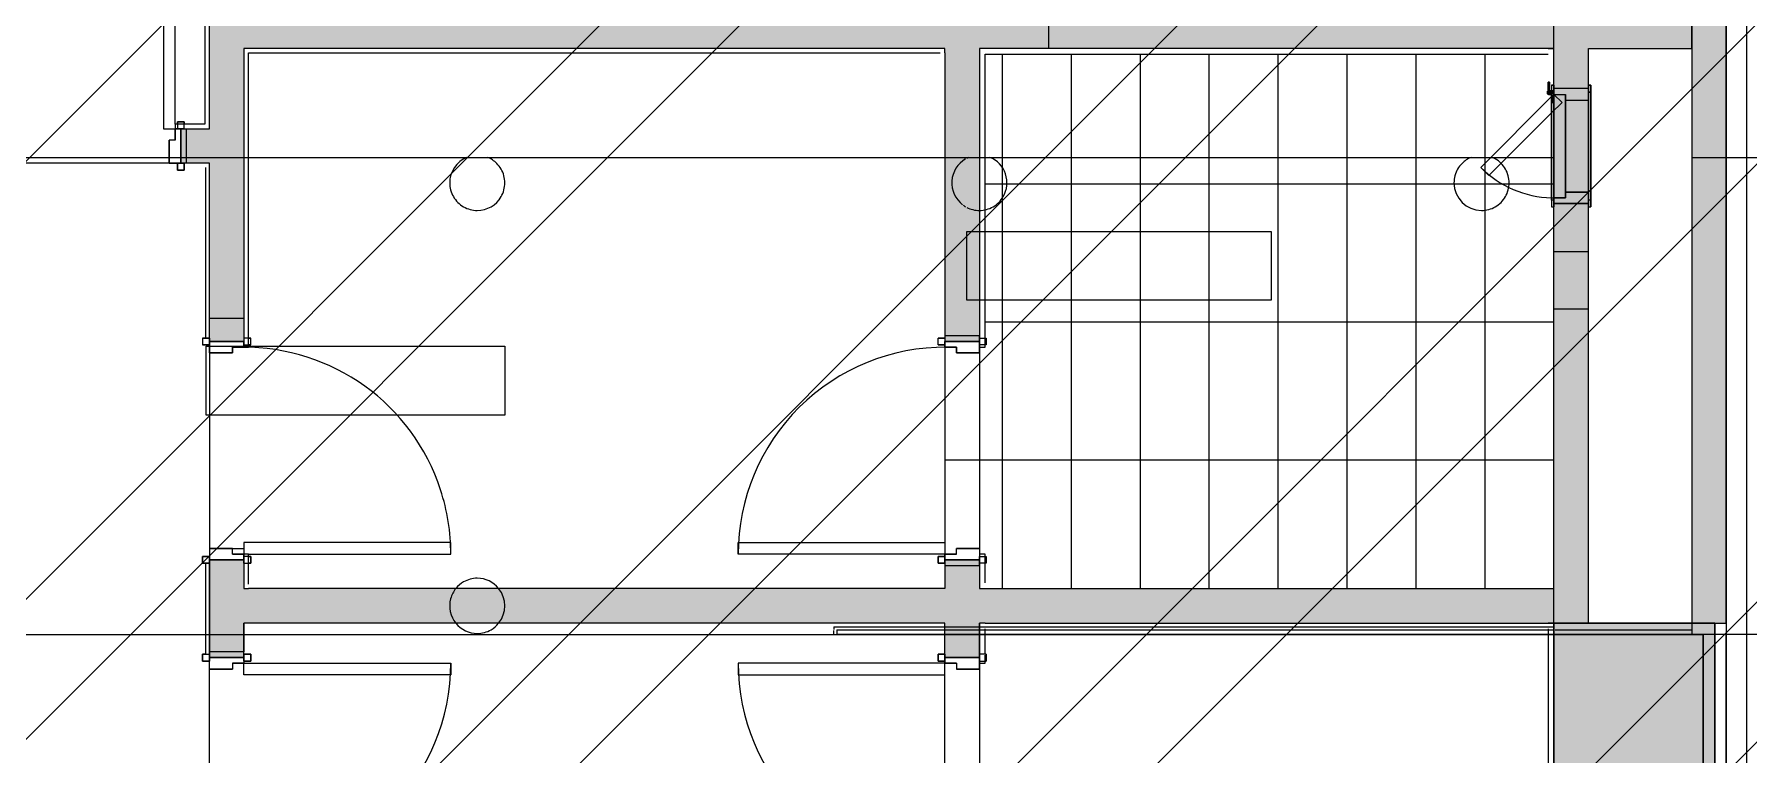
# Model space of a CAD drawing. Header units: millimetres. Extents: x -57519 to 497916, y -349472 to 446842.
# Drawn here: x 294190 to 301650, y 39685 to 42819 of the extents above; entities that cross this region are included whole.
import ezdxf

# ---------------------------------------------------------------- set-up
doc = ezdxf.new("R2010")
doc.units = ezdxf.units.MM
for name, color, linetype, lineweight in [('A-CLNG', 13, 'Continuous', 5), ('A-DETL-GENF', 92, 'Continuous', 5), ('A-DOOR', 31, 'Continuous', 5), ('A-DOOR-FRAM', 31, 'Continuous', 5), ('A-FLOR', 192, 'Continuous', 5), ('A-FLOR-PATT', 8, 'Continuous', 5), ('A-WALL', 113, 'Continuous', 20), ('A-WALL-PATT', 111, 'Continuous', 20), ('E-LITE-EQPM', 33, 'Continuous', 5), ('S-COLS', 52, 'Continuous', 20), ('S-STRS', 31, 'Continuous', 5)]:
    doc.layers.add(name, color=color, linetype=linetype, lineweight=lineweight)
pattern_1 = [(180, (300802.73, 43967.5), (-7e-14, -600), []), (270, (300802.73, 43967.5), (300, 2e-14), [])]

# ---------------------------------------------------------------- blocks, each defined once
blk = doc.blocks.new('Precast Stair - Landing_Internal_-6008558-SITE COVERAGE')
at = {"layer": 'S-STRS'}
for p, q in [((52039.3, 39798.3), (52039.3, 40057.5)), ((52039.3, 40057.5), (52039.3, 39798.3)), ((52039.3, 39707.5), (52039.3, 39798.3)), ((52039.3, 39798.3), (52039.3, 39707.5)), ((52039.3, 39607.5), (52039.3, 39707.5)), ((52039.3, 39707.5), (52039.3, 39607.5)), ((52039.3, 39557.5), (52039.3, 39587.5)), ((52039.3, 39587.5), (52039.3, 39557.5)), ((50839.3, 38507.5), (50939.3, 38507.5)), ((50939.3, 38507.5), (50839.3, 38507.5)), ((50839.3, 38492.5), (50839.3, 38503.1)), ((50839.3, 38503.1), (50839.3, 38492.5)), ((50987, 38511.9), (50974.3, 38511.9)), ((50974.3, 38507.5), (50985, 38507.5)), ((51935, 38511.9), (51022.9, 38511.9)), ((51023.6, 38507.5), (51935, 38507.5)), ((51984.3, 38511.9), (51973.6, 38511.9)), ((51973.6, 38507.5), (51984.3, 38507.5)), ((50755, 38492.5), (49774.3, 38492.5)), ((49774.3, 38488.1), (50755, 38488.1)), ((50804.3, 38492.5), (50793.6, 38492.5)), ((50793.6, 38488.1), (50804.3, 38488.1))]:
    blk.add_line(p, q, dxfattribs=at)
blk = doc.blocks.new('Precast Stair - ___-6008557-SITE COVERAGE')
at = {"layer": 'S-STRS'}
for p, q in [((52039.3, 39798.3), (52039.3, 40057.5)), ((52039.3, 39798.3), (52039.3, 40057.5)), ((52039.3, 39707.5), (52039.3, 39798.3)), ((52039.3, 39707.5), (52039.3, 39798.3)), ((52039.3, 39607.5), (52039.3, 39707.5)), ((52039.3, 39607.5), (52039.3, 39707.5)), ((52039.3, 39557.5), (52039.3, 39587.5)), ((52039.3, 39557.5), (52039.3, 39587.5)), ((50839.3, 38507.5), (50939.3, 38507.5)), ((50839.3, 38507.5), (50939.3, 38507.5)), ((50839.3, 38492.5), (50839.3, 38503.1)), ((50839.3, 38503.1), (50839.3, 38492.5)), ((50939.3, 38526.9), (50950, 38526.9)), ((50939.3, 38526.9), (50950, 38526.9)), ((50939.3, 38511.9), (50939.3, 38522.5)), ((50939.3, 38511.9), (50939.3, 38522.5)), ((50953, 38526.9), (50959.3, 38526.9)), ((50953, 38526.9), (50959.3, 38526.9)), ((50974.3, 38526.9), (50987, 38526.9)), ((50974.3, 38526.9), (50987, 38526.9)), ((50987, 38511.9), (50974.3, 38511.9)), ((51935, 38511.9), (51022.9, 38511.9)), ((51023.2, 38526.9), (51935, 38526.9)), ((51023.2, 38526.9), (51935, 38526.9)), ((51973.6, 38526.9), (51984.3, 38526.9)), ((51973.6, 38526.9), (51984.3, 38526.9)), ((51984.3, 38511.9), (51973.6, 38511.9)), ((49774.3, 38488.1), (50755, 38488.1)), ((49774.3, 38488.1), (50755, 38488.1)), ((50793.6, 38488.1), (50804.3, 38488.1)), ((50793.6, 38488.1), (50804.3, 38488.1))]:
    blk.add_line(p, q, dxfattribs=at)
blk.add_blockref('Precast Stair - Landing_Internal_-6008558-SITE COVERAGE', (0, 0))
blk = doc.blocks.new('Monolithic Landing - Landing_Internal_-6008558-SITE COVERAGE')
at = {"layer": 'S-STRS'}
for p, q in [((52039.3, 39798.3), (52039.3, 40057.5)), ((52039.3, 40057.5), (52039.3, 39798.3)), ((52039.3, 39707.5), (52039.3, 39798.3)), ((52039.3, 39798.3), (52039.3, 39707.5)), ((52039.3, 39607.5), (52039.3, 39707.5)), ((52039.3, 39707.5), (52039.3, 39607.5)), ((52039.3, 39557.5), (52039.3, 39587.5)), ((52039.3, 39587.5), (52039.3, 39557.5)), ((50839.3, 38507.5), (50939.3, 38507.5)), ((50939.3, 38507.5), (50839.3, 38507.5)), ((50839.3, 38492.5), (50839.3, 38503.1)), ((50839.3, 38503.1), (50839.3, 38492.5)), ((50987, 38511.9), (50974.3, 38511.9)), ((50974.3, 38507.5), (50985, 38507.5)), ((51935, 38511.9), (51022.9, 38511.9)), ((51023.6, 38507.5), (51935, 38507.5)), ((51984.3, 38511.9), (51973.6, 38511.9)), ((51973.6, 38507.5), (51984.3, 38507.5)), ((50755, 38492.5), (49774.3, 38492.5)), ((49774.3, 38488.1), (50755, 38488.1)), ((50804.3, 38492.5), (50793.6, 38492.5)), ((50793.6, 38488.1), (50804.3, 38488.1))]:
    blk.add_line(p, q, dxfattribs=at)
blk = doc.blocks.new('DLN_Face Base lighting-01 - 240mm _R_-V163-SITE COVERAGE')
at = {"layer": 'E-LITE-EQPM'}
for start, end in [(90, 180), (75.0055, 90), (60, 75), (45, 60), (22.39625, 45), (180, 195), (195, 210), (210, 225), (300, 330), (330, 337.60375), (225, 255), (255, 270), (270, 300)]:
    blk.add_arc((0, 0), 120, start, end, dxfattribs=at)
blk = doc.blocks.new('DLN_Face Base lighting-01 - 240mm _R_-V164-SITE COVERAGE')
at = {"layer": 'E-LITE-EQPM'}
for start, end in [(30, 142.45356), (152.59142, 180), (144.06201, 150), (22.39625, 27.40858), (180, 210), (210, 225), (240, 337.60375), (225, 240)]:
    blk.add_arc((0, 0), 120, start, end, dxfattribs=at)
blk = doc.blocks.new('DLN_Face Base lighting-01 - 240mm _R_-V165-SITE COVERAGE')
at = {"layer": 'E-LITE-EQPM'}
for start, end in [(135, 150), (120, 135), (105, 120), (90, 105), (22.39625, 90), (165, 180), (150, 165), (180, 240), (315, 337.60375), (240, 255), (255, 285), (285, 315)]:
    blk.add_arc((0, 0), 120, start, end, dxfattribs=at)
blk = doc.blocks.new('DLN_Face Base lighting-01 - 240mm _R_-V175-SITE COVERAGE')
at = {"layer": 'E-LITE-EQPM'}
for start, end in [(129.05331, 180), (75.13234, 129.05331), (50.94671, 75), (30, 50.94671), (15, 30), (360, 15), (180, 195), (195, 210), (210, 230.94669), (309.05329, 360), (230.94669, 309.05329)]:
    blk.add_arc((0, 0), 120, start, end, dxfattribs=at)
blk = doc.blocks.new('DLN-Single Door__X01_ - _M02_ 900 x 2450 _WH_-16935526-SITE COVERAGE')
at = {"layer": 'A-DOOR'}
for p, q in [((-460, 105), (-490, 105)), ((-490, 105), (-490, 75)), ((-490, 93), (-490, 105)), ((-490, 105), (-460, 105)), ((-490, 75), (-460, 75)), ((-475, 75), (-490, 75)), ((-460, 75), (-475, 75)), ((-460, 75), (-460, 105)), ((-460, 105), (-460, 75)), ((490, 105), (460, 105)), ((460, 105), (460, 75)), ((490, 105), (460, 105)), ((460, 75), (460, 105)), ((460, 75), (490, 75)), ((460, 75), (475, 75)), ((475, 75), (490, 75)), ((490, 75), (490, 105)), ((490, 105), (490, 93)), ((-460, -75), (-490, -75)), ((-490, -75), (-490, -105)), ((-490, -75), (-475, -75)), ((-490, -105), (-490, -95)), ((-490, -105), (-460, -105)), ((-460, -105), (-490, -105)), ((-475, -75), (-460, -75)), ((-460, -105), (-460, -75)), ((-460, -95), (-460, -105)), ((-400, -75), (-450, -75)), ((-450, -95), (-450, -975)), ((-400, -975), (-400, -75)), ((490, -75), (460, -75)), ((460, -75), (460, -105)), ((475, -75), (460, -75)), ((460, -105), (460, -95)), ((460, -105), (490, -105)), ((460, -105), (490, -105)), ((490, -75), (475, -75)), ((490, -105), (490, -75)), ((490, -95), (490, -105)), ((-450, -975), (-400, -975))]:
    blk.add_line(p, q, dxfattribs=at)
for start, end in [(288.1, 0.5), (270, 288.1)]:
    blk.add_arc((-450, -75), 900, start, end, dxfattribs=at)
at = {"layer": 'A-DOOR-FRAM'}
for p, q in [((-425, 75), (-475, 75)), ((-475, 75), (-475, -75)), ((-475, -75), (-475, 75)), ((-460, 75), (-475, 75)), ((-425, 75), (-460, 75)), ((-425, -25), (-425, 75)), ((-425, 75), (-425, -25)), ((425, 75), (425, -25)), ((475, 75), (425, 75)), ((425, -25), (425, 75)), ((425, 75), (460, 75)), ((460, 75), (475, 75)), ((475, -75), (475, 75)), ((475, 75), (475, -75)), ((-450, -75), (-450, -25)), ((-450, -25), (-425, -25)), ((-450, -25), (-425, -25)), ((-450, -25), (-450, -75)), ((425, -25), (450, -25)), ((450, -25), (425, -25)), ((450, -25), (450, -75)), ((450, -75), (450, -25)), ((-475, -75), (-450, -75)), ((-475, -75), (-460, -75)), ((-460, -75), (-450, -75)), ((450, -75), (475, -75)), ((460, -75), (450, -75)), ((475, -75), (460, -75))]:
    blk.add_line(p, q, dxfattribs=at)
blk = doc.blocks.new('DLN-Single Door__X01_ - _M01a_ 900 x 2450 _WH_-16935528-SITE COVERAGE')
at = {"layer": 'A-DOOR'}
for p, q in [((-450, 975), (-400, 975)), ((-450, 75), (-450, 975)), ((-400, 975), (-400, 75)), ((-490, 105), (-460, 105)), ((-490, 75), (-490, 105)), ((-490, 105), (-490, 75)), ((-460, 105), (-490, 105)), ((-460, 75), (-490, 75)), ((-490, 75), (-475, 75)), ((-475, 75), (-460, 75)), ((-460, 105), (-460, 75)), ((-460, 75), (-460, 105)), ((-400, 75), (-450, 75)), ((460, 75), (460, 105)), ((460, 105), (490, 105)), ((460, 105), (460, 75)), ((460, 105), (490, 105)), ((490, 75), (460, 75)), ((475, 75), (460, 75)), ((490, 75), (475, 75)), ((490, 105), (490, 75)), ((490, 75), (490, 105)), ((-490, -75), (-460, -75)), ((-490, -105), (-490, -75)), ((-475, -75), (-490, -75)), ((-460, -105), (-490, -105)), ((-490, -105), (-460, -105)), ((-460, -75), (-475, -75)), ((-460, -75), (-460, -105)), ((460, -105), (460, -75)), ((460, -75), (490, -75)), ((460, -75), (475, -75)), ((490, -105), (460, -105)), ((490, -105), (460, -105)), ((475, -75), (490, -75)), ((490, -75), (490, -105))]:
    blk.add_line(p, q, dxfattribs=at)
blk.add_arc((-450, 75), 900, 359.5, 90, dxfattribs=at)
at = {"layer": 'A-DOOR-FRAM'}
for p, q in [((-475, 75), (-450, 75)), ((-475, -75), (-475, 75)), ((-475, 75), (-475, -75)), ((-475, 75), (-460, 75)), ((-460, 75), (-450, 75)), ((-450, 75), (-450, 25)), ((-450, 25), (-450, 75)), ((450, 75), (475, 75)), ((450, 25), (450, 75)), ((450, 75), (450, 25)), ((460, 75), (450, 75)), ((475, 75), (460, 75)), ((475, 75), (475, -75)), ((475, -75), (475, 75)), ((-450, 25), (-425, 25)), ((-450, 25), (-425, 25)), ((-425, 25), (-425, -75)), ((-425, -75), (-425, 25)), ((425, 25), (450, 25)), ((425, -75), (425, 25)), ((450, 25), (425, 25)), ((425, 25), (425, -75)), ((-425, -75), (-475, -75)), ((-460, -75), (-475, -75)), ((-450, -75), (-460, -75)), ((-425, -75), (-450, -75)), ((475, -75), (425, -75)), ((425, -75), (450, -75)), ((450, -75), (460, -75)), ((460, -75), (475, -75))]:
    blk.add_line(p, q, dxfattribs=at)
blk = doc.blocks.new('DLN-Single Door__X01_ - _M02_ 900 x 2450 _WH_-V511-SITE COVERAGE')
at = {"layer": 'A-DOOR'}
for p, q in [((-460, 105), (-490, 105)), ((-490, 105), (-490, 75)), ((-490, 75), (-490, 105)), ((-490, 105), (-460, 105)), ((-490, 75), (-460, 75)), ((-475, 75), (-490, 75)), ((-460, 75), (-475, 75)), ((-460, 75), (-460, 105)), ((-460, 105), (-460, 75)), ((490, 105), (460, 105)), ((460, 105), (460, 75)), ((490, 105), (460, 105)), ((460, 75), (460, 105)), ((460, 75), (490, 75)), ((460, 75), (475, 75)), ((475, 75), (490, 75)), ((490, 75), (490, 105)), ((490, 105), (490, 75)), ((-460, -75), (-490, -75)), ((-490, -75), (-490, -105)), ((-490, -75), (-475, -75)), ((-490, -105), (-490, -95)), ((-490, -105), (-460, -105)), ((-460, -105), (-490, -105)), ((-475, -75), (-460, -75)), ((-460, -105), (-460, -75)), ((-460, -95), (-460, -105)), ((-400, -75), (-450, -75)), ((-450, -95), (-450, -975)), ((-400, -975), (-400, -75)), ((490, -75), (460, -75)), ((460, -75), (460, -105)), ((475, -75), (460, -75)), ((460, -105), (460, -94.8)), ((460, -105), (490, -105)), ((460, -105), (490, -105)), ((490, -75), (475, -75)), ((490, -105), (490, -75)), ((490, -94.3), (490, -105)), ((-450, -975), (-400, -975))]:
    blk.add_line(p, q, dxfattribs=at)
blk.add_arc((-450, -75), 900, 270, 0.5, dxfattribs=at)
at = {"layer": 'A-DOOR-FRAM'}
for p, q in [((-425, 75), (-475, 75)), ((-475, 75), (-475, -75)), ((-475, -75), (-475, 75)), ((-460, 75), (-475, 75)), ((-425, 75), (-460, 75)), ((-425, -25), (-425, 75)), ((-425, 75), (-425, -25)), ((425, 75), (425, -25)), ((475, 75), (425, 75)), ((425, -25), (425, 75)), ((425, 75), (460, 75)), ((460, 75), (475, 75)), ((475, -75), (475, 75)), ((475, 75), (475, -75)), ((-450, -75), (-450, -25)), ((-450, -25), (-425, -25)), ((-450, -25), (-425, -25)), ((-450, -25), (-450, -75)), ((425, -25), (450, -25)), ((450, -25), (425, -25)), ((450, -25), (450, -75)), ((450, -75), (450, -25)), ((-475, -75), (-450, -75)), ((-475, -75), (-460, -75)), ((-460, -75), (-450, -75)), ((450, -75), (475, -75)), ((460, -75), (450, -75)), ((475, -75), (460, -75))]:
    blk.add_line(p, q, dxfattribs=at)
blk = doc.blocks.new('DLN-Single Door__X01_ - _M02a_ 900 x 2450 _WH_-V526-SITE COVERAGE')
at = {"layer": 'A-DOOR'}
for p, q in [((-450, 975), (-400, 975)), ((-450, 75), (-450, 975)), ((-400, 975), (-400, 75)), ((-490, 105), (-460, 105)), ((-490, 75), (-490, 105)), ((-490, 105), (-490, 75)), ((-460, 105), (-490, 105)), ((-460, 75), (-490, 75)), ((-490, 75), (-475, 75)), ((-475, 75), (-460.2, 75)), ((-460.2, 75), (-460, 75)), ((-460, 105), (-460, 75)), ((-460, 75), (-460, 105)), ((-400, 75), (-450, 75)), ((460, 75), (460, 105)), ((460, 105), (490, 105)), ((460, 105), (460, 75)), ((460, 105), (490, 105)), ((490, 75), (460, 75)), ((475, 75), (460, 75)), ((490, 75), (475, 75)), ((490, 105), (490, 75)), ((490, 75), (490, 105)), ((-490, -75), (-460, -75)), ((-490, -105), (-490, -75)), ((-475, -75), (-490, -75)), ((-490, -93), (-490, -105)), ((-460, -105), (-490, -105)), ((-490, -105), (-460, -105)), ((-460.2, -75), (-475, -75)), ((-460, -75), (-460.2, -75)), ((-460, -75), (-460, -105)), ((-460, -105), (-460, -75)), ((460, -105), (460, -75)), ((460, -75), (490, -75)), ((460, -75), (460, -105)), ((460, -75), (475, -75)), ((490, -105), (460, -105)), ((490, -105), (460, -105)), ((475, -75), (490, -75)), ((490, -75), (490, -105)), ((490, -105), (490, -93))]:
    blk.add_line(p, q, dxfattribs=at)
blk.add_arc((-450, 75), 900, 359.5, 90, dxfattribs=at)
at = {"layer": 'A-DOOR-FRAM'}
for p, q in [((-475, 75), (-450, 75)), ((-475, -75), (-475, 75)), ((-475, 75), (-475, -75)), ((-475, 75), (-460.2, 75)), ((-460, 75), (-450, 75)), ((-450, 75), (-450, 25)), ((-450, 25), (-450, 75)), ((450, 75), (475, 75)), ((450, 25), (450, 75)), ((450, 75), (450, 25)), ((460, 75), (450, 75)), ((475, 75), (460, 75)), ((475, 75), (475, -75)), ((475, -75), (475, 75)), ((-450, 25), (-425, 25)), ((-450, 25), (-425, 25)), ((-425, 25), (-425, -75)), ((-425, -75), (-425, 25)), ((425, 25), (450, 25)), ((425, -75), (425, 25)), ((450, 25), (425, 25)), ((425, 25), (425, -75)), ((-425, -75), (-475, -75)), ((-460.2, -75), (-475, -75)), ((-425, -75), (-460, -75)), ((475, -75), (425, -75)), ((425, -75), (460, -75)), ((460, -75), (475, -75))]:
    blk.add_line(p, q, dxfattribs=at)
blk = doc.blocks.new('DLN-Single Door__X01_ - _M01_ 900 x 2450 _WH_-V527-SITE COVERAGE')
at = {"layer": 'A-DOOR'}
for p, q in [((-460, 105), (-490, 105)), ((-490, 105), (-490, 75)), ((-490, 105), (-460, 105)), ((-490, 75), (-460, 75)), ((-475, 75), (-490, 75)), ((-460.2, 75), (-475, 75)), ((-460, 75), (-460, 105)), ((490, 105), (460, 105)), ((460, 105), (460, 75)), ((490, 105), (460, 105)), ((460, 75), (490, 75)), ((460, 75), (475, 75)), ((475, 75), (490, 75)), ((490, 75), (490, 105)), ((-460, -75), (-490, -75)), ((-490, -75), (-490, -105)), ((-490, -105), (-490, -75)), ((-490, -75), (-475, -75)), ((-490, -105), (-460, -105)), ((-460, -105), (-490, -105)), ((-475, -75), (-460.2, -75)), ((-460.2, -75), (-460, -75)), ((-460, -105), (-460, -75)), ((-460, -75), (-460, -105)), ((-400, -75), (-450, -75)), ((-450, -75), (-450, -975)), ((-400, -975), (-400, -75)), ((490, -75), (460, -75)), ((460, -75), (460, -105)), ((475, -75), (460, -75)), ((460, -105), (460, -75)), ((460, -105), (490, -105)), ((460, -105), (490, -105)), ((490, -75), (475, -75)), ((490, -105), (490, -75)), ((490, -75), (490, -105)), ((-450, -975), (-400, -975))]:
    blk.add_line(p, q, dxfattribs=at)
blk.add_arc((-450, -75), 900, 270, 0.5, dxfattribs=at)
at = {"layer": 'A-DOOR-FRAM'}
for p, q in [((-425, 75), (-475, 75)), ((-475, 75), (-475, -75)), ((-475, -75), (-475, 75)), ((-460.2, 75), (-475, 75)), ((-450, 75), (-460, 75)), ((-425, 75), (-450, 75)), ((-425, -25), (-425, 75)), ((-425, 75), (-425, -25)), ((425, 75), (425, -25)), ((475, 75), (425, 75)), ((425, -25), (425, 75)), ((425, 75), (450, 75)), ((450, 75), (460, 75)), ((460, 75), (475, 75)), ((475, -75), (475, 75)), ((475, 75), (475, -75)), ((-450, -75), (-450, -25)), ((-450, -25), (-425, -25)), ((-450, -25), (-425, -25)), ((-450, -25), (-450, -75)), ((425, -25), (450, -25)), ((450, -25), (425, -25)), ((450, -25), (450, -75)), ((450, -75), (450, -25)), ((-475, -75), (-450, -75)), ((-475, -75), (-460.2, -75)), ((-460, -75), (-450, -75)), ((450, -75), (475, -75)), ((460, -75), (450, -75)), ((475, -75), (460, -75))]:
    blk.add_line(p, q, dxfattribs=at)
blk = doc.blocks.new('DLN-Access Panel__AP01_ - _AP04_ 450 x 650 _WH_-V530-SITE COVERAGE')
at = {"layer": 'A-DOOR'}
for p, q in [((-265, 75), (-265, 85)), ((-265, 85), (-265, 75)), ((265, 85), (-265, 85)), ((-265, 85), (-235, 85)), ((-265, 75), (265, 75)), ((-265, 75), (-250, 75)), ((-250, 75), (-235, 75)), ((-235, 85), (-235, 75)), ((-235, 85), (235, 85)), ((235, 85), (-235, 85)), ((-235, 75), (-235, 85)), ((-235, 85), (235, 85)), ((235, 75), (-235, 75)), ((-235, 75), (-200, 75)), ((-235, 75), (-200, 75)), ((-200, 75), (200, 75)), ((-200, 75), (200, 75)), ((200, 75), (235, 75)), ((200, 75), (235, 75)), ((235, 85), (235, 75)), ((235, 85), (235, 75)), ((235, 85), (265, 85)), ((235, 75), (250, 75)), ((250, 75), (265, 75)), ((265, 75), (265, 85)), ((265, 75), (265, 85)), ((-189.6, -39.6), (-225, -75)), ((-144.3, -85), (-189.6, -39.6)), ((-240, -95), (-277.5, -95)), ((-277.5, -95), (-277.5, -100)), ((-277.5, -100), (-277.5, -95)), ((-277.5, -95), (-240, -95)), ((-240, -95), (-277.5, -95)), ((-277.5, -95), (-277.5, -100)), ((-277.5, -100), (-277.5, -95)), ((-277.5, -95), (-240, -95)), ((-277.5, -100), (-239.6, -100)), ((-239.6, -100), (-277.5, -100)), ((-277.5, -100), (-239.6, -100)), ((-239.6, -100), (-277.5, -100)), ((-265, -85), (-265, -75)), ((-265, -75), (-265, -85)), ((265, -75), (-265, -75)), ((-265, -75), (-250, -75)), ((-265, -85), (265, -85)), ((-265, -85), (-240, -85)), ((-250, -75), (-240, -75)), ((-240, -75), (-240, -85)), ((-225, -75), (-240, -75)), ((-240, -75), (-225, -75)), ((-240, -85), (-240, -75)), ((-187.5, -75), (-240, -75)), ((-240, -75), (-240, -85)), ((-240, -85), (-240, -75)), ((-240, -75), (-187.5, -75)), ((-240, -75), (-240, -85)), ((-225, -75), (-240, -75)), ((-240, -75), (-225, -75)), ((-240, -85), (-240, -75)), ((-225, -75), (-240, -75)), ((-240, -75), (-240, -85)), ((-240, -85), (-240, -75)), ((-240, -75), (-225, -75)), ((-240, -85), (-240, -95)), ((-240, -95), (-240, -85)), ((-240, -85), (-240, -97.5)), ((-240, -97.5), (-240, -85)), ((-240, -85), (-240, -95)), ((-240, -95), (-240, -85)), ((-240, -85), (-240, -95)), ((-240, -95), (-240, -85)), ((-235, -75), (-235, -85)), ((-235, -75), (235, -75)), ((-225, -75), (-235, -75)), ((-235, -75), (-225, -75)), ((-235, -85), (-235, -76.7)), ((235, -85), (-235, -85)), ((-230.5, -75), (-234.5, -75)), ((-234.5, -75), (-230.5, -75)), ((-230.5, -75), (-234.5, -75)), ((-234.5, -75), (-230.5, -75)), ((-234.5, -76.8), (-234.5, -85)), ((-234.5, -85), (-234.5, -76.8)), ((-234.5, -76.8), (-234.5, -85)), ((-234.5, -85), (-234.5, -76.8)), ((-234.5, -85), (-234.5, -97.5)), ((-234.5, -97.5), (-234.5, -85)), ((-230.5, -85), (-230.5, -78.2)), ((-230.5, -78.2), (-230.5, -85)), ((-230.5, -97.5), (-230.5, -86.4)), ((-230.5, -86.4), (-230.5, -97.5)), ((-230.5, -96.6), (-230.5, -86.4)), ((-230.5, -86.4), (-230.5, -96.6)), ((-187.5, -75), (-225, -75)), ((-225, -75), (-187.5, -75)), ((-187.5, -75), (-225, -75)), ((-225, -75), (-187.5, -75)), ((-225, -80), (-187.5, -80)), ((-187.5, -80), (-225, -80)), ((-225, -80), (-187.5, -80)), ((-187.5, -80), (-225, -80)), ((-225, -97.5), (-225, -85)), ((-225, -85), (-225, -97.5)), ((-225, -97.5), (-225, -85)), ((-225, -85), (-225, -97.5)), ((-225, -97.5), (-225, -85)), ((-225, -85), (-225, -97.5)), ((-225, -97.5), (-225, -85)), ((-225, -85), (-225, -97.5)), ((-225, -85), (235, -85)), ((-225, -85), (235, -85)), ((-215, -85), (93.2, -393.2)), ((-187.5, -80), (-187.5, -75)), ((-187.5, -75), (-187.5, -80)), ((-187.5, -80), (-187.5, -75)), ((-187.5, -75), (-187.5, -80)), ((225, -75), (-187.5, -75)), ((-187.5, -75), (225, -75)), ((128.6, -357.8), (-144.3, -85)), ((235, -75), (225, -75)), ((225, -75), (235, -75)), ((235, -75), (235, -85)), ((235, -75), (235, -85)), ((235, -75), (250, -75)), ((235, -85), (265, -85)), ((250, -75), (265, -75)), ((265, -85), (265, -75)), ((265, -85), (265, -75)), ((93.2, -393.2), (128.6, -357.8))]:
    blk.add_line(p, q, dxfattribs=at)
for centre, radius, start, end in [((-232.5, -97.5), 7.5, 180, 0), ((-232.5, -97.5), 7.5, 180, 240), ((-232.5, -97.5), 7.5, 180, 195), ((-232.5, -97.5), 7.5, 180, 195), ((-232.5, -97.5), 7.5, 195, 330), ((-232.5, -97.5), 7.5, 195, 270), ((-232.5, -97.5), 7.5, 199.47122, 360), ((-232.5, -97.5), 7.5, 199.47122, 0), ((-232.5, -97.5), 7.5, 199.47122, 360), ((-232.5, -97.5), 7.5, 199.47122, 316.21942), ((-232.5, -97.5), 7.5, 240, 315), ((-232.5, -97.5), 2, 180, 195), ((-232.5, -97.5), 2, 180, 0), ((-232.5, -97.5), 2, 180, 360), ((-232.5, -97.5), 2, 180, 225), ((-232.5, -97.5), 2, 195, 210), ((-232.5, -97.5), 2, 210, 285), ((-232.5, -97.5), 2, 225, 240), ((-232.5, -97.5), 2, 240, 270), ((-232.5, -97.5), 2, 270, 300), ((-232.5, -97.5), 7.5, 270, 285), ((-232.5, -97.5), 2, 285, 300), ((-232.5, -97.5), 2, 300, 0), ((-232.5, -97.5), 2, 300, 315), ((-232.5, -97.5), 2, 315, 360), ((-232.5, -97.5), 7.5, 285, 300), ((-232.5, -97.5), 7.5, 300, 315), ((-232.5, -97.5), 7.5, 315, 345), ((-232.5, -97.5), 7.5, 315, 330), ((-232.5, -97.5), 7.5, 316.21942, 0), ((-232.5, -97.5), 7.5, 330, 345), ((-232.5, -97.5), 7.5, 330, 345), ((-232.5, -97.5), 7.5, 345, 0), ((-232.5, -97.5), 7.5, 345, 0), ((-232.5, -97.5), 7.5, 345, 0), ((-225, -75), 450, 315, 358.68242), ((-225, -75), 450, 358.68242, 359.9875)]:
    blk.add_arc(centre, radius, start, end, dxfattribs=at)
at = {"layer": 'A-DOOR-FRAM'}
for p, q in [((250, 75), (-250, 75)), ((-250, 75), (-250, -75)), ((-250, 75), (-250, -75)), ((-235, 75), (-250, 75)), ((-200, 75), (-235, 75)), ((-200, -25), (-200, 75)), ((-200, -25), (-200, 75)), ((-200, 75), (200, 75)), ((200, 75), (-200, 75)), ((200, 75), (-200, 75)), ((200, -25), (200, 75)), ((200, 75), (200, -25)), ((235, 75), (200, 75)), ((250, 75), (235, 75)), ((250, 75), (250, -75)), ((250, -75), (250, 75)), ((-225, -75), (-225, -25)), ((-225, -75), (-225, -25)), ((-225, -25), (225, -25)), ((-200, -25), (-225, -25)), ((200, -25), (-200, -25)), ((-200, -25), (200, -25)), ((200, -25), (-200, -25)), ((225, -25), (200, -25)), ((225, -75), (225, -25)), ((225, -25), (225, -75)), ((-250, -75), (250, -75)), ((-240, -75), (-250, -75)), ((-225, -75), (-235, -75)), ((225, -75), (-225, -75)), ((-187.5, -75), (-225, -75)), ((-187.5, -75), (-225, -75)), ((225, -75), (-187.5, -75)), ((225, -75), (-187.5, -75)), ((235, -75), (225, -75)), ((250, -75), (235, -75))]:
    blk.add_line(p, q, dxfattribs=at)

msp = doc.modelspace()

# ---------------------------------------------------------------- hatches: boundary and pattern name
at = {"layer": 'A-DETL-GENF'}
h = msp.add_hatch(dxfattribs=at)
h.set_pattern_fill('FP_40', color=250, style=0, pattern_type=2)
h.set_pattern_definition([(45, (248763.4, 0), (-1257.236, 1257.236), []), (45, (248763.4, 1905), (-1257.236, 1257.236), [])])
h.paths.add_polyline_path([(325750.1, -8642.5), (328562.7, -8642.5), (328562.7, 4657.5), (341312.7, 4657.5), (341312.7, 30557.5), (342712.7, 30557.5), (342712.7, 48907.7), (339962.7, 48907.7), (339962.7, 52157.5), (338962.7, 52157.5), (338962.7, 53757.5), (297512.7, 53757.5), (297512.7, 52247.5), (286277.7, 52247.5), (286277.7, 34407.5), (285902.7, 34407.5), (285902.7, 7407.5), (286277.7, 7407.5), (286277.7, -2267.5), (315555.2, -2267.5), (315555.2, -8642.5), (321257.1, -8642.5)], flags=0)
at = {"layer": 'A-FLOR-PATT'}
h = msp.add_hatch(dxfattribs=at)
h.set_pattern_fill('FP_31', color=256, style=0, pattern_type=2)
h.set_pattern_definition(pattern_1)
h.paths.add_polyline_path([(300757.6, 40407.5), (300802.7, 40407.5), (300802.7, 42757.5), (300777.7, 42757.5), (300777.7, 42732.5), (298327.7, 42732.5), (298327.7, 41457.5), (298302.7, 41457.5), (298302.7, 41482.5), (298152.7, 41482.5), (298152.7, 40532.5), (298302.7, 40532.5), (298302.7, 40557.5), (298327.7, 40557.5), (298327.7, 40432.5), (298302.7, 40432.5), (298302.7, 40407.5), (300476.7, 40407.5)], flags=0)
h = msp.add_hatch(dxfattribs=at)
h.set_pattern_fill('FP_31', color=256, style=0, pattern_type=2)
h.set_pattern_definition(pattern_1)
h.paths.add_polyline_path([(298152.7, 40507.5), (298302.7, 40507.5), (298299, 40532.5), (298152.7, 40532.5), (298152.7, 40517.5)], flags=0)
h.paths.add_polyline_path([(298152.7, 41482.5), (298302.7, 41482.5), (298299.8, 41507.5), (298152.7, 41507.5), (298152.7, 41497.5)], flags=0)
at = {"layer": 'A-WALL-PATT', "lineweight": 5, "transparency": 33554560}
for points in [[(298602.7, 42757.5), (298602.7, 42907.5), (296777.7, 42904.8), (296772.7, 42907.5), (296762.7, 42906.4), (296762.7, 42892.5), (296752.7, 42897.5), (296752.7, 42907.5), (296652.7, 42907.5), (296652.7, 42892.5), (296642.7, 42892.5), (296642.7, 42907.5), (294952.7, 42907.5), (294952.7, 42757.5), (298302.7, 42757.5)], [(301392.7, 42757.5), (301402.7, 42757.5), (301402.7, 42892.5), (301392.7, 42892.5), (301392.7, 42907.5), (298602.7, 42907.5), (298602.7, 42757.5), (301038.4, 42757.5)], [(301402.7, 40257.5), (301552.7, 40257.5), (301552.7, 42907.5), (301402.7, 42907.5), (301402.7, 40681.5)], [(300802.7, 42107.5), (300852.7, 42107.5), (300852.7, 42132.5), (300952.7, 42132.5), (300952.7, 42532.5), (300852.7, 42532.5), (300852.7, 42557.5), (300802.7, 42553.2), (300802.7, 42153.6)]]:
    msp.add_hatch(color=253, dxfattribs=at).paths.add_polyline_path(points, flags=0)
h = msp.add_hatch(color=253, dxfattribs=at)
h.paths.add_polyline_path([(295102.7, 35362.5), (295102.7, 36082.5), (294952.7, 36082.5), (294952.7, 35362.5)], flags=0)
h.paths.add_polyline_path([(295102.7, 37632.5), (295102.7, 39157.5), (294952.7, 39157.5), (294952.7, 37632.5), (295052.7, 37632.5)], flags=0)
h.paths.add_polyline_path([(295052.7, 40107.5), (295102.7, 40107.5), (295102.7, 40532.5), (294952.7, 40532.5), (294952.7, 40107.5)], flags=0)
h.paths.add_polyline_path([(295102.7, 41482.5), (295102.7, 42757.5), (294952.7, 42757.5), (294952.7, 41482.5), (295052.7, 41482.5)], flags=0)
h = msp.add_hatch(color=253, dxfattribs=at)
h.paths.add_polyline_path([(298230.2, 37757.5), (298302.7, 37757.5), (298302.7, 39157.5), (298152.7, 39157.5), (298152.7, 37757.5)], flags=0)
h.paths.add_polyline_path([(298230.2, 40107.5), (298302.7, 40107.5), (298302.7, 40532.5), (298152.7, 40532.5), (298152.7, 40107.5), (298202.7, 40107.5)], flags=0)
h.paths.add_polyline_path([(298302.7, 41482.5), (298302.7, 42757.5), (298152.7, 42757.5), (298152.7, 41482.5), (298202.7, 41482.5)], flags=0)
h = msp.add_hatch(color=253, dxfattribs=at)
h.paths.add_polyline_path([(300802.7, 40257.5), (300952.7, 40257.5), (300952.7, 42082.5), (300802.7, 42082.5), (300802.7, 40387.1)], flags=0)
h.paths.add_polyline_path([(300952.7, 42582.5), (300952.7, 42757.5), (300802.7, 42757.5), (300802.7, 42582.5), (300941.6, 42582.5)], flags=0)
h = msp.add_hatch(color=253, dxfattribs=at)
h.paths.add_polyline_path([(300952.7, 42082.5), (300952.7, 42132.5), (300852.7, 42132.5), (300852.7, 42107.5), (300802.7, 42107.5), (300802.7, 42082.5), (300909.6, 42082.5)], flags=0)
h.paths.add_polyline_path([(300938.4, 42532.5), (300952.7, 42532.5), (300952.7, 42582.5), (300802.7, 42582.5), (300802.7, 42557.5), (300852.7, 42557.5), (300852.7, 42532.5)], flags=0)
h = msp.add_hatch(color=253, dxfattribs=at)
h.paths.add_polyline_path([(292613.9, 42257.5), (293877.7, 42257.5), (293877.7, 42407.5), (292352.7, 42407.5), (292352.7, 42257.5), (292367.7, 42257.5)], flags=0)
h.paths.add_polyline_path([(290367.4, 42257.5), (291402.7, 42257.5), (291402.7, 42407.5), (290202.7, 42407.5), (290202.7, 42257.5)], flags=0)
h.paths.add_polyline_path([(294842.7, 42257.5), (294952.7, 42257.5), (294952.7, 42407.5), (294827.7, 42407.5), (294827.7, 42257.5)], flags=0)
h = msp.add_hatch(color=253, dxfattribs=at)
h.paths.add_polyline_path([(295102.7, 40257.5), (298152.7, 40257.5), (298152.7, 40407.5), (295102.7, 40407.5)], flags=0)
h.paths.add_polyline_path([(300757.6, 40257.5), (300802.7, 40257.5), (300802.7, 40407.5), (298302.7, 40407.5), (298302.7, 40257.5), (300476.7, 40257.5)], flags=0)
at = {"layer": 'S-COLS', "transparency": 33554432}
msp.add_hatch(color=9, dxfattribs=at).paths.add_polyline_path([(301502.7, 39557.5), (301502.7, 40257.5), (300802.7, 40257.5), (300802.7, 39557.5), (301038.4, 39557.5)], flags=0)

# ---------------------------------------------------------------- linework, layer by layer
at = {"layer": 'A-CLNG'}
for p, q in [((298247.7, 41661.6), (298247.7, 41961.6)), ((298247.7, 41961.6), (299572.7, 41961.6)), ((299572.7, 41961.6), (299572.7, 41661.6)), ((299572.7, 41661.6), (298247.7, 41661.6)), ((294937.7, 41161.6), (294937.7, 41461.6)), ((294937.7, 41461.6), (296237.7, 41461.6)), ((296237.7, 41461.6), (296237.7, 41161.6)), ((296237.7, 41161.6), (294937.7, 41161.6))]:
    msp.add_line(p, q, dxfattribs=at)
at = {"layer": 'A-FLOR'}
for p, q in [((294952.7, 42448), (294952.7, 46232.5)), ((300802.7, 39607.5), (300802.7, 44957.5)), ((301402.7, 43622.5), (301402.7, 42448)), ((301402.7, 42757.5), (301402.7, 42882.5)), ((300802.7, 42757.5), (298302.7, 42757.5)), ((298302.7, 42757.5), (298302.7, 41507.5)), ((300802.7, 42572.5), (300802.7, 42757.5)), ((298152.7, 42737.5), (298152.7, 40507.5)), ((300802.7, 40407.5), (300802.7, 42567.5)), ((294852.7, 42257.5), (294852.7, 42407.5)), ((294952.7, 42407.5), (294952.7, 42427.5)), ((290202.7, 42282.5), (300802.7, 42282.5)), ((294934.7, 42257.5), (290202.7, 42257.5)), ((301402.7, 42282.5), (311902.7, 42282.5)), ((301402.7, 42282.5), (301402.7, 40207.5)), ((301552.7, 42282.5), (301552.7, 40207.5)), ((295102.7, 41582.5), (294952.7, 41582.5)), ((294952.7, 41497.5), (294952.7, 40092.7)), ((298299.8, 41507.5), (298152.7, 41507.5)), ((298302.7, 41457.5), (298302.7, 40407.5)), ((294952.7, 40582.5), (295102.7, 40582.5)), ((295102.7, 40582.5), (295102.7, 40557.5)), ((298152.7, 40507.5), (298302.7, 40507.5)), ((298302.7, 40507.5), (298302.7, 40407.5)), ((298302.7, 40407.5), (300802.7, 40407.5)), ((298152.7, 40257.5), (295102.7, 40257.5)), ((295102.7, 40257.5), (295102.7, 40132.5)), ((298152.7, 40092.7), (298152.7, 40257.5)), ((289477.7, 40207.5), (301402.7, 40207.5)), ((311726.7, 40207.5), (301452.7, 40207.5)), ((295102.7, 40132.5), (294952.7, 40132.5)), ((294952.7, 39142.5), (294952.7, 40092.5)), ((298152.7, 37907.5), (298152.7, 40092.5)), ((298302.7, 40082.5), (298302.7, 39182.5)), ((301552.7, 40092.7), (301552.7, 31849.1))]:
    msp.add_line(p, q, dxfattribs=at)
at = {"layer": 'A-WALL', "lineweight": 18}
for p, q in [((294932.7, 46252.5), (294932.7, 42427.5)), ((294952.7, 42407.5), (294952.7, 46232.5)), ((301552.7, 42892.5), (301552.7, 33897.5)), ((301642.7, 33897.5), (301642.7, 42892.5)), ((295102.7, 42757.5), (295102.7, 41457.5)), ((298152.7, 42757.5), (295102.7, 42757.5)), ((298152.7, 42737.5), (298152.7, 42757.5)), ((298302.7, 42757.5), (298302.7, 41457.5)), ((300777.7, 42757.5), (298302.7, 42757.5)), ((295122.7, 41457.5), (295122.7, 42737.5)), ((295122.7, 42737.5), (298132.7, 42737.5)), ((298327.7, 41472.5), (298327.7, 42732.5)), ((298327.7, 42732.5), (300777.7, 42732.5)), ((294932.7, 42427.5), (294802.7, 42427.5)), ((294802.7, 42427.5), (294802.7, 42407.5)), ((294802.7, 42407.5), (294952.7, 42407.5)), ((294952.7, 42257.5), (294934.7, 42257.5)), ((294934.7, 42239.5), (294934.7, 41497.5)), ((294952.7, 41497.5), (294952.7, 42257.5)), ((294934.7, 41497.5), (294952.7, 41497.5)), ((295102.7, 41457.5), (295122.7, 41457.5)), ((298302.7, 41457.5), (298327.7, 41457.5)), ((298327.7, 41457.5), (298327.7, 41467.5)), ((294952.7, 40517.5), (294934.7, 40517.5)), ((294934.7, 40517.5), (294934.7, 40122.5)), ((294952.7, 40122.5), (294952.7, 40517.5)), ((295102.7, 40557.5), (295102.7, 40407.5)), ((295122.7, 40557.5), (295102.7, 40557.5)), ((295122.7, 40427.5), (295122.7, 40557.5)), ((298302.7, 40557.5), (298302.7, 40432.5)), ((298327.7, 40557.5), (298302.7, 40557.5)), ((298327.7, 40522.5), (298327.7, 40557.5)), ((298327.7, 40432.5), (298327.7, 40517.5)), ((295102.7, 40407.5), (295122.7, 40407.5)), ((298302.7, 40257.5), (298302.7, 40092.7)), ((298327.7, 40257.5), (298302.7, 40257.5)), ((298327.7, 40122.5), (298327.7, 40232.5)), ((300802.7, 40257.5), (300777.7, 40257.5)), ((300777.7, 40232.5), (300777.7, 38677.5)), ((300802.7, 38677.5), (300802.7, 40257.5)), ((294934.7, 40122.5), (294952.7, 40122.5)), ((298302.7, 40092.5), (298302.7, 40082.5)), ((298302.7, 40082.5), (298327.7, 40082.5)), ((298327.7, 40092.7), (298327.7, 40117.5)), ((298327.7, 40082.5), (298327.7, 40092.5))]:
    msp.add_line(p, q, dxfattribs=at)
at = {"layer": 'A-WALL', "lineweight": 5}
for p, q in [((298602.7, 42907.5), (298602.7, 42757.5)), ((301552.7, 40257.5), (301552.7, 42907.5)), ((300777.7, 42757.5), (300802.7, 42757.5)), ((300802.7, 42757.5), (300802.7, 42757.5)), ((300952.7, 42757.5), (301402.7, 42757.5)), ((300952.7, 40257.5), (300952.7, 42757.5)), ((301402.7, 42757.5), (301402.7, 40257.5)), ((294827.7, 42407.5), (294827.7, 42257.5)), ((301402.7, 42282.5), (301402.7, 40207.5)), ((300952.7, 41872.5), (300802.7, 41872.5)), ((300952.7, 41622.5), (300802.7, 41622.5)), ((294952.7, 41482.5), (295102.7, 41482.5)), ((298152.7, 41482.5), (298302.7, 41482.5)), ((298302.7, 41482.5), (298302.7, 41507.5)), ((295102.7, 40532.5), (294952.7, 40532.5)), ((298302.7, 40532.5), (298152.7, 40532.5)), ((298302.7, 40507.5), (298302.7, 40532.5)), ((298152.7, 40507.5), (298152.7, 40407.5)), ((298152.7, 40407.5), (295122.7, 40407.5)), ((295102.7, 40107.5), (295102.7, 40257.5)), ((297669.7, 40240.5), (300802.7, 40240.5)), ((297669.7, 40240.5), (297669.7, 40229)), ((297669.7, 40207.5), (297669.7, 40225.5)), ((297682.7, 40227.5), (300802.7, 40227.5)), ((297682.7, 40227.5), (297682.7, 40207.5)), ((298302.7, 40107.5), (298302.7, 40257.5)), ((298327.7, 40257.5), (300952.7, 40257.5)), ((300808.5, 40227.5), (301402.7, 40227.5)), ((301402.7, 40257.5), (301552.7, 40257.5)), ((301402.7, 40207.5), (297682.7, 40207.5)), ((301452.7, 40207.5), (301402.7, 40207.5)), ((301452.7, 40207.5), (301452.7, 39557.5)), ((301552.7, 39557.5), (301552.7, 40207.5)), ((294952.7, 40107.5), (295102.7, 40107.5)), ((298152.7, 40107.5), (298302.7, 40107.5))]:
    msp.add_line(p, q, dxfattribs=at)
at = {"layer": 'S-COLS', "color": 53}
for p, q in [((301502.7, 40257.5), (300802.7, 40257.5)), ((300802.7, 40257.5), (300802.7, 39557.5)), ((301502.7, 39557.5), (301502.7, 40257.5))]:
    msp.add_line(p, q, dxfattribs=at)
at = {"layer": 'S-COLS', "color": 253, "lineweight": 5}
for p, q in [((300802.7, 40257.5), (300952.7, 40257.5)), ((300952.7, 40257.5), (301402.7, 40257.5)), ((301402.7, 40257.5), (301502.7, 40257.5)), ((301502.7, 40257.5), (301502.7, 39557.5))]:
    msp.add_line(p, q, dxfattribs=at)
at = {"layer": 'S-COLS', "color": 254, "lineweight": 5}
for p, q in [((301402.7, 40207.5), (300802.7, 40207.5)), ((300802.7, 40207.5), (300802.7, 39807.5)), ((301452.7, 40207.5), (301402.7, 40207.5)), ((301452.7, 39607.5), (301452.7, 40207.5)), ((300802.7, 39807.5), (300802.7, 39607.5))]:
    msp.add_line(p, q, dxfattribs=at)
at = {"layer": 'S-COLS', "color": 10, "lineweight": 5}
for p, q in [((300802.7, 40057.5), (300802.7, 40207.5)), ((301402.7, 40207.5), (301452.7, 40207.5)), ((300802.7, 39798.3), (300802.7, 40057.5)), ((300802.7, 39707.5), (300802.7, 39798.3)), ((300802.7, 39607.5), (300802.7, 39707.5))]:
    msp.add_line(p, q, dxfattribs=at)
at = {"layer": 'S-STRS'}
for p, q in [((300802.7, 39798.3), (300802.7, 40057.5)), ((300802.7, 39798.3), (300802.7, 40057.5)), ((300802.7, 39707.5), (300802.7, 39798.3)), ((300802.7, 39707.5), (300802.7, 39798.3)), ((300802.7, 39607.5), (300802.7, 39707.5)), ((300802.7, 39607.5), (300802.7, 39707.5))]:
    msp.add_line(p, q, dxfattribs=at)

# ---------------------------------------------------------------- block references
at = {"color": 254, "lineweight": 5}
msp.add_blockref('Monolithic Landing - Landing_Internal_-6008558-SITE COVERAGE', (248763.4, 0), dxfattribs=at)
at = {"layer": 'A-DOOR'}
for name, p, rotation in [('DLN-Single Door__X01_ - _M02_ 900 x 2450 _WH_-V511-SITE COVERAGE', (294352.7, 42332.5), 180), ('DLN-Access Panel__AP01_ - _AP04_ 450 x 650 _WH_-V530-SITE COVERAGE', (300877.7, 42332.5), 270), ('DLN-Single Door__X01_ - _M02_ 900 x 2450 _WH_-16935526-SITE COVERAGE', (295027.7, 41007.5), 90), ('DLN-Single Door__X01_ - _M01a_ 900 x 2450 _WH_-16935528-SITE COVERAGE', (298227.7, 41007.5), 90.00000000000001), ('DLN-Single Door__X01_ - _M02a_ 900 x 2450 _WH_-V526-SITE COVERAGE', (295027.7, 39632.5), 270), ('DLN-Single Door__X01_ - _M01_ 900 x 2450 _WH_-V527-SITE COVERAGE', (298227.7, 39632.5), 270)]:
    msp.add_blockref(name, p, dxfattribs=dict(at, rotation=rotation))
at = {"layer": 'E-LITE-EQPM', "rotation": 90}
for name, p in [('DLN_Face Base lighting-01 - 240mm _R_-V165-SITE COVERAGE', (296117.7, 42172.5)), ('DLN_Face Base lighting-01 - 240mm _R_-V164-SITE COVERAGE', (298302.7, 42172.5)), ('DLN_Face Base lighting-01 - 240mm _R_-V163-SITE COVERAGE', (300487.7, 42172.5)), ('DLN_Face Base lighting-01 - 240mm _R_-V175-SITE COVERAGE', (296117.7, 40332.5))]:
    msp.add_blockref(name, p, dxfattribs=at)
at = {"layer": 'S-STRS'}
msp.add_blockref('Precast Stair - ___-6008557-SITE COVERAGE', (248763.4, 0), dxfattribs=at)

doc.saveas('drawing.dxf')
